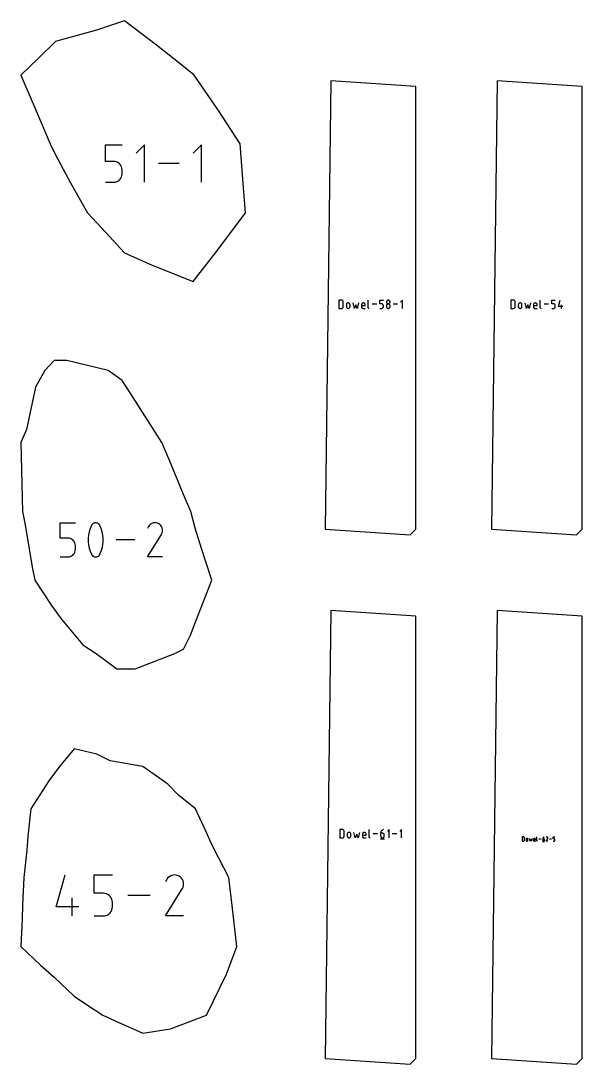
# Model space of a CAD drawing. Extents: x 0 to 12.2, y 0 to 12.
# Drawn here: x 7.115 to 8.043, y 7.641 to 9.366 of the extents above; entities that cross this region are included whole.
import ezdxf

# ---------------------------------------------------------------- set-up
doc = ezdxf.new("R2010")
doc.units = 0

msp = doc.modelspace()

# ---------------------------------------------------------------- linework, layer by layer
at = {"layer": 'annotation', "color": 1}
for p, q in [((7.254699, 9.133333), (7.254699, 9.16097)), ((7.254699, 9.16097), (7.282262, 9.16097)), ((7.319334, 9.16097), (7.305537, 9.147169)), ((7.319334, 9.098908), (7.319334, 9.16097)), ((7.413611, 9.16097), (7.399814, 9.147169)), ((7.413611, 9.098908), (7.413611, 9.16097)), ((7.26848, 9.133333), (7.254699, 9.133333)), ((7.270955, 9.133112), (7.26848, 9.133333)), ((7.273285, 9.132474), (7.270955, 9.133112)), ((7.275431, 9.131458), (7.273285, 9.132474)), ((7.277355, 9.130102), (7.275431, 9.131458)), ((7.279017, 9.128444), (7.277355, 9.130102)), ((7.280378, 9.126524), (7.279017, 9.128444)), ((7.281398, 9.124379), (7.280378, 9.126524)), ((7.282039, 9.122049), (7.281398, 9.124379)), ((7.282262, 9.119571), (7.282039, 9.122049)), ((7.376545, 9.129939), (7.342611, 9.129939)), ((7.279016, 9.103818), (7.280377, 9.105743)), ((7.280377, 9.105743), (7.281398, 9.107893)), ((7.281398, 9.107893), (7.282039, 9.110226)), ((7.282039, 9.110226), (7.282262, 9.112705)), ((7.282262, 9.112705), (7.282262, 9.119571)), ((7.282262, 9.119571), (7.282262, 9.119571)), ((7.254699, 9.098908), (7.26848, 9.098908)), ((7.26848, 9.098908), (7.270954, 9.099131)), ((7.26848, 9.098908), (7.26848, 9.098908)), ((7.270954, 9.099131), (7.273283, 9.099772)), ((7.273283, 9.099772), (7.27543, 9.100793)), ((7.27543, 9.100793), (7.277354, 9.102154)), ((7.277354, 9.102154), (7.279016, 9.103818)), ((7.645303, 8.903898), (7.640801, 8.903898)), ((7.640801, 8.903898), (7.640801, 8.890396)), ((7.64584, 8.903849), (7.645303, 8.903898)), ((7.646346, 8.90371), (7.64584, 8.903849)), ((7.646812, 8.903487), (7.646346, 8.90371)), ((7.64723, 8.903191), (7.646812, 8.903487)), ((7.647592, 8.902829), (7.64723, 8.903191)), ((7.647888, 8.90241), (7.647592, 8.902829)), ((7.648109, 8.901942), (7.647888, 8.90241)), ((7.648249, 8.901435), (7.648109, 8.901942)), ((7.648297, 8.900895), (7.648249, 8.901435)), ((7.648297, 8.893406), (7.648297, 8.900895)), ((7.648297, 8.900895), (7.648297, 8.900895)), ((7.65377, 8.897905), (7.653548, 8.897439)), ((7.654066, 8.898323), (7.65377, 8.897905)), ((7.654428, 8.898683), (7.654066, 8.898323)), ((7.654847, 8.898978), (7.654428, 8.898683)), ((7.655315, 8.8992), (7.654847, 8.898978)), ((7.655823, 8.899338), (7.655315, 8.8992)), ((7.656362, 8.899386), (7.655823, 8.899338)), ((7.656901, 8.899338), (7.656362, 8.899386)), ((7.656362, 8.899386), (7.656362, 8.899386)), ((7.657409, 8.8992), (7.656901, 8.899338)), ((7.657877, 8.898978), (7.657409, 8.8992)), ((7.658296, 8.898683), (7.657877, 8.898978)), ((7.658657, 8.898323), (7.658296, 8.898683)), ((7.658954, 8.897905), (7.658657, 8.898323)), ((7.659176, 8.897439), (7.658954, 8.897905)), ((7.666683, 8.890396), (7.664427, 8.899386)), ((7.673433, 8.899386), (7.671178, 8.890396)), ((7.678907, 8.897916), (7.678684, 8.897449)), ((7.679203, 8.898334), (7.678907, 8.897916)), ((7.679564, 8.898696), (7.679203, 8.898334)), ((7.679983, 8.898992), (7.679564, 8.898696)), ((7.68045, 8.899214), (7.679983, 8.898992)), ((7.680957, 8.899354), (7.68045, 8.899214)), ((7.681495, 8.899402), (7.680957, 8.899354)), ((7.682034, 8.899354), (7.681495, 8.899402)), ((7.681495, 8.899402), (7.681495, 8.899402)), ((7.682541, 8.899214), (7.682034, 8.899354)), ((7.683008, 8.898992), (7.682541, 8.899214)), ((7.683427, 8.898696), (7.683008, 8.898992)), ((7.683788, 8.898334), (7.683427, 8.898696)), ((7.684084, 8.897916), (7.683788, 8.898334)), ((7.684305, 8.897449), (7.684084, 8.897916)), ((7.689555, 8.891904), (7.689555, 8.903908)), ((7.708574, 8.897885), (7.708574, 8.903898)), ((7.708574, 8.903898), (7.71457, 8.903898)), ((7.711572, 8.897885), (7.708574, 8.897885)), ((7.71211, 8.897837), (7.711572, 8.897885)), ((7.712617, 8.897698), (7.71211, 8.897837)), ((7.713084, 8.897477), (7.712617, 8.897698)), ((7.719681, 8.901424), (7.719633, 8.900887)), ((7.719633, 8.900887), (7.719633, 8.900887)), ((7.719633, 8.900887), (7.719681, 8.900348)), ((7.719821, 8.90193), (7.719681, 8.901424)), ((7.719681, 8.900348), (7.719821, 8.89984)), ((7.720043, 8.902396), (7.719821, 8.90193)), ((7.719821, 8.89984), (7.720043, 8.899372)), ((7.720339, 8.902814), (7.720043, 8.902396)), ((7.720043, 8.899372), (7.720339, 8.898953)), ((7.7207, 8.903175), (7.720339, 8.902814)), ((7.720339, 8.898953), (7.720701, 8.898591)), ((7.721119, 8.903471), (7.7207, 8.903175)), ((7.720701, 8.898591), (7.721119, 8.898295)), ((7.721586, 8.903693), (7.721119, 8.903471)), ((7.721119, 8.898295), (7.721586, 8.898073)), ((7.721586, 8.897697), (7.721119, 8.897475)), ((7.722093, 8.903833), (7.721586, 8.903693)), ((7.721586, 8.898073), (7.722093, 8.897933)), ((7.722093, 8.897836), (7.721586, 8.897697)), ((7.722631, 8.903881), (7.722093, 8.903833)), ((7.722093, 8.897933), (7.722631, 8.897885)), ((7.722631, 8.897885), (7.722093, 8.897836)), ((7.72317, 8.903833), (7.722631, 8.903881)), ((7.722631, 8.903881), (7.722631, 8.903881)), ((7.722631, 8.897885), (7.723169, 8.897933)), ((7.72317, 8.897836), (7.722631, 8.897885)), ((7.722631, 8.897885), (7.722631, 8.897885)), ((7.722631, 8.897885), (7.722631, 8.897885)), ((7.723169, 8.897933), (7.723676, 8.898073)), ((7.723676, 8.903693), (7.72317, 8.903833)), ((7.723676, 8.897697), (7.72317, 8.897836)), ((7.724143, 8.903471), (7.723676, 8.903693)), ((7.723676, 8.898073), (7.724143, 8.898295)), ((7.724143, 8.897475), (7.723676, 8.897697)), ((7.724562, 8.903175), (7.724143, 8.903471)), ((7.724143, 8.898295), (7.724562, 8.898591)), ((7.724923, 8.902814), (7.724562, 8.903175)), ((7.724562, 8.898591), (7.724923, 8.898953)), ((7.72522, 8.902396), (7.724923, 8.902814)), ((7.724923, 8.898953), (7.725219, 8.899372)), ((7.725219, 8.899372), (7.725441, 8.89984)), ((7.725442, 8.90193), (7.72522, 8.902396)), ((7.725441, 8.89984), (7.725581, 8.900348)), ((7.725581, 8.901424), (7.725442, 8.90193)), ((7.725629, 8.900887), (7.725581, 8.901424)), ((7.725581, 8.900348), (7.725629, 8.900887)), ((7.725629, 8.900887), (7.725629, 8.900887)), ((7.74614, 8.903898), (7.743138, 8.900895)), ((7.74614, 8.890396), (7.74614, 8.903898)), ((7.929808, 8.903898), (7.925306, 8.903898)), ((7.925306, 8.903898), (7.925306, 8.890396)), ((7.930345, 8.903849), (7.929808, 8.903898)), ((7.930851, 8.90371), (7.930345, 8.903849)), ((7.931317, 8.903487), (7.930851, 8.90371)), ((7.931735, 8.903191), (7.931317, 8.903487)), ((7.932096, 8.902829), (7.931735, 8.903191)), ((7.932392, 8.90241), (7.932096, 8.902829)), ((7.932614, 8.901942), (7.932392, 8.90241)), ((7.932754, 8.901435), (7.932614, 8.901942)), ((7.932802, 8.900895), (7.932754, 8.901435)), ((7.932802, 8.893406), (7.932802, 8.900895)), ((7.932802, 8.900895), (7.932802, 8.900895)), ((7.938275, 8.897905), (7.938053, 8.897439)), ((7.938571, 8.898323), (7.938275, 8.897905)), ((7.938933, 8.898683), (7.938571, 8.898323)), ((7.939352, 8.898978), (7.938933, 8.898683)), ((7.93982, 8.8992), (7.939352, 8.898978)), ((7.940327, 8.899338), (7.93982, 8.8992)), ((7.940867, 8.899386), (7.940327, 8.899338)), ((7.941406, 8.899338), (7.940867, 8.899386)), ((7.940867, 8.899386), (7.940867, 8.899386)), ((7.941914, 8.8992), (7.941406, 8.899338)), ((7.942381, 8.898978), (7.941914, 8.8992)), ((7.9428, 8.898683), (7.942381, 8.898978)), ((7.943162, 8.898323), (7.9428, 8.898683)), ((7.943458, 8.897905), (7.943162, 8.898323)), ((7.943681, 8.897439), (7.943458, 8.897905)), ((7.951188, 8.890396), (7.948932, 8.899386)), ((7.957938, 8.899386), (7.955682, 8.890396)), ((7.963411, 8.897916), (7.963189, 8.897449)), ((7.963707, 8.898334), (7.963411, 8.897916)), ((7.964069, 8.898696), (7.963707, 8.898334)), ((7.964488, 8.898992), (7.964069, 8.898696)), ((7.964955, 8.899214), (7.964488, 8.898992)), ((7.965461, 8.899354), (7.964955, 8.899214)), ((7.965999, 8.899402), (7.965461, 8.899354)), ((7.966539, 8.899354), (7.965999, 8.899402)), ((7.965999, 8.899402), (7.965999, 8.899402)), ((7.967046, 8.899214), (7.966539, 8.899354)), ((7.967513, 8.898992), (7.967046, 8.899214)), ((7.967932, 8.898696), (7.967513, 8.898992)), ((7.968293, 8.898334), (7.967932, 8.898696)), ((7.968588, 8.897916), (7.968293, 8.898334)), ((7.96881, 8.897449), (7.968588, 8.897916)), ((7.97406, 8.891904), (7.97406, 8.903908)), ((7.993079, 8.897885), (7.993079, 8.903898)), ((7.993079, 8.903898), (7.999075, 8.903898)), ((7.996077, 8.897885), (7.993079, 8.897885)), ((7.996615, 8.897837), (7.996077, 8.897885)), ((7.997122, 8.897698), (7.996615, 8.897837)), ((7.997589, 8.897477), (7.997122, 8.897698)), ((8.004138, 8.893398), (8.007132, 8.903898)), ((7.640801, 8.890405), (7.645303, 8.890405)), ((7.640801, 8.890396), (7.640801, 8.890405)), ((7.645303, 8.890405), (7.64584, 8.890453)), ((7.645303, 8.890405), (7.645303, 8.890405)), ((7.64584, 8.890453), (7.646346, 8.890593)), ((7.646346, 8.890593), (7.646812, 8.890815)), ((7.646812, 8.890815), (7.64723, 8.891111)), ((7.64723, 8.891111), (7.647592, 8.891473)), ((7.647592, 8.891473), (7.647888, 8.891892)), ((7.647888, 8.891892), (7.648109, 8.892359)), ((7.648109, 8.892359), (7.648249, 8.892867)), ((7.648249, 8.892867), (7.648297, 8.893406)), ((7.653408, 8.896932), (7.65336, 8.896393)), ((7.65336, 8.896393), (7.65336, 8.893399)), ((7.65336, 8.893399), (7.65336, 8.893399)), ((7.65336, 8.893399), (7.653408, 8.892859)), ((7.653548, 8.897439), (7.653408, 8.896932)), ((7.653408, 8.892859), (7.653548, 8.892352)), ((7.653548, 8.892352), (7.65377, 8.891884)), ((7.65377, 8.891884), (7.654066, 8.891465)), ((7.654066, 8.891465), (7.654428, 8.891103)), ((7.654428, 8.891103), (7.654847, 8.890806)), ((7.654847, 8.890806), (7.655315, 8.890584)), ((7.655315, 8.890584), (7.655823, 8.890445)), ((7.655823, 8.890445), (7.656362, 8.890396)), ((7.656362, 8.890396), (7.656902, 8.890445)), ((7.656362, 8.890396), (7.656362, 8.890396)), ((7.656902, 8.890445), (7.657409, 8.890584)), ((7.657409, 8.890584), (7.657877, 8.890806)), ((7.657877, 8.890806), (7.658296, 8.891103)), ((7.658296, 8.891103), (7.658658, 8.891465)), ((7.658658, 8.891465), (7.658954, 8.891884)), ((7.658954, 8.891884), (7.659176, 8.892352)), ((7.659315, 8.896932), (7.659176, 8.897439)), ((7.659176, 8.892352), (7.659315, 8.892859)), ((7.659364, 8.896393), (7.659315, 8.896932)), ((7.659315, 8.892859), (7.659364, 8.893399)), ((7.659364, 8.893399), (7.659364, 8.896393)), ((7.659364, 8.896393), (7.659364, 8.896393)), ((7.66893, 8.896393), (7.666683, 8.890396)), ((7.671178, 8.890396), (7.66893, 8.896393)), ((7.678545, 8.896942), (7.678497, 8.896404)), ((7.678497, 8.896404), (7.678497, 8.892656)), ((7.678497, 8.894899), (7.684493, 8.894899)), ((7.678497, 8.892656), (7.678497, 8.892656)), ((7.678497, 8.892656), (7.678533, 8.892249)), ((7.678533, 8.892249), (7.678637, 8.891866)), ((7.678684, 8.897449), (7.678545, 8.896942)), ((7.678637, 8.891866), (7.678804, 8.891514)), ((7.678804, 8.891514), (7.679026, 8.891199)), ((7.679026, 8.891199), (7.679298, 8.890927)), ((7.679298, 8.890927), (7.679612, 8.890704)), ((7.679612, 8.890704), (7.679963, 8.890537)), ((7.679963, 8.890537), (7.680343, 8.890432)), ((7.680343, 8.890432), (7.680748, 8.890396)), ((7.680748, 8.890396), (7.684492, 8.890396)), ((7.684445, 8.896942), (7.684305, 8.897449)), ((7.684493, 8.896404), (7.684445, 8.896942)), ((7.684493, 8.894899), (7.684493, 8.896404)), ((7.684493, 8.896404), (7.684493, 8.896404)), ((7.68958, 8.891632), (7.689555, 8.891904)), ((7.68965, 8.891376), (7.68958, 8.891632)), ((7.689761, 8.89114), (7.68965, 8.891376)), ((7.68991, 8.89093), (7.689761, 8.89114)), ((7.690091, 8.890748), (7.68991, 8.89093)), ((7.690302, 8.890599), (7.690091, 8.890748)), ((7.690537, 8.890488), (7.690302, 8.890599)), ((7.690793, 8.890418), (7.690537, 8.890488)), ((7.691065, 8.890394), (7.690793, 8.890418)), ((7.691065, 8.890394), (7.691065, 8.890394)), ((7.703512, 8.897147), (7.69613, 8.897147)), ((7.708574, 8.890396), (7.711572, 8.890396)), ((7.711572, 8.890396), (7.71211, 8.890445)), ((7.711572, 8.890396), (7.711572, 8.890396)), ((7.71211, 8.890445), (7.712617, 8.890584)), ((7.712617, 8.890584), (7.713084, 8.890806)), ((7.713503, 8.897182), (7.713084, 8.897477)), ((7.713084, 8.890806), (7.713502, 8.891102)), ((7.713502, 8.891102), (7.713864, 8.891464)), ((7.713864, 8.896822), (7.713503, 8.897182)), ((7.71416, 8.896404), (7.713864, 8.896822)), ((7.713864, 8.891464), (7.71416, 8.891883)), ((7.714382, 8.895937), (7.71416, 8.896404)), ((7.71416, 8.891883), (7.714382, 8.892351)), ((7.714522, 8.89543), (7.714382, 8.895937)), ((7.714382, 8.892351), (7.714522, 8.892858)), ((7.71457, 8.894891), (7.714522, 8.89543)), ((7.714522, 8.892858), (7.71457, 8.893398)), ((7.71457, 8.893398), (7.71457, 8.894891)), ((7.71457, 8.894891), (7.71457, 8.894891)), ((7.719681, 8.895422), (7.719633, 8.894883)), ((7.719633, 8.894883), (7.719633, 8.89339)), ((7.719633, 8.89339), (7.719633, 8.89339)), ((7.719633, 8.89339), (7.719681, 8.892851)), ((7.719821, 8.89593), (7.719681, 8.895422)), ((7.719681, 8.892851), (7.719821, 8.892344)), ((7.720043, 8.896398), (7.719821, 8.89593)), ((7.719821, 8.892344), (7.720043, 8.891877)), ((7.720339, 8.896817), (7.720043, 8.896398)), ((7.720043, 8.891877), (7.720339, 8.891459)), ((7.7207, 8.897178), (7.720339, 8.896817)), ((7.720339, 8.891459), (7.720701, 8.891099)), ((7.721119, 8.897475), (7.7207, 8.897178)), ((7.720701, 8.891099), (7.721119, 8.890804)), ((7.721119, 8.890804), (7.721586, 8.890583)), ((7.721586, 8.890583), (7.722093, 8.890444)), ((7.722093, 8.890444), (7.722631, 8.890396)), ((7.722631, 8.890396), (7.723169, 8.890444)), ((7.722631, 8.890396), (7.722631, 8.890396)), ((7.723169, 8.890444), (7.723676, 8.890583)), ((7.723676, 8.890583), (7.724143, 8.890804)), ((7.724562, 8.897179), (7.724143, 8.897475)), ((7.724143, 8.890804), (7.724562, 8.891099)), ((7.724923, 8.896817), (7.724562, 8.897179)), ((7.724562, 8.891099), (7.724923, 8.891459)), ((7.72522, 8.896398), (7.724923, 8.896817)), ((7.724923, 8.891459), (7.725219, 8.891877)), ((7.725219, 8.891877), (7.725441, 8.892344)), ((7.725442, 8.89593), (7.72522, 8.896398)), ((7.725441, 8.892344), (7.725581, 8.892851)), ((7.725581, 8.895423), (7.725442, 8.89593)), ((7.725629, 8.894883), (7.725581, 8.895423)), ((7.725581, 8.892851), (7.725629, 8.89339)), ((7.725629, 8.89339), (7.725629, 8.894883)), ((7.725629, 8.894883), (7.725629, 8.894883)), ((7.738076, 8.897147), (7.730694, 8.897147)), ((7.925306, 8.890405), (7.929808, 8.890405)), ((7.925306, 8.890396), (7.925306, 8.890405)), ((7.929808, 8.890405), (7.930345, 8.890453)), ((7.929808, 8.890405), (7.929808, 8.890405)), ((7.930345, 8.890453), (7.930851, 8.890593)), ((7.930851, 8.890593), (7.931317, 8.890815)), ((7.931317, 8.890815), (7.931735, 8.891111)), ((7.931735, 8.891111), (7.932096, 8.891473)), ((7.932096, 8.891473), (7.932392, 8.891892)), ((7.932392, 8.891892), (7.932614, 8.892359)), ((7.932614, 8.892359), (7.932754, 8.892867)), ((7.932754, 8.892867), (7.932802, 8.893406)), ((7.937913, 8.896932), (7.937865, 8.896393)), ((7.937865, 8.896393), (7.937865, 8.893399)), ((7.937865, 8.893399), (7.937865, 8.893399)), ((7.937865, 8.893399), (7.937913, 8.892859)), ((7.938053, 8.897439), (7.937913, 8.896932)), ((7.937913, 8.892859), (7.938053, 8.892352)), ((7.938053, 8.892352), (7.938275, 8.891884)), ((7.938275, 8.891884), (7.938571, 8.891465)), ((7.938571, 8.891465), (7.938933, 8.891103)), ((7.938933, 8.891103), (7.939352, 8.890806)), ((7.939352, 8.890806), (7.93982, 8.890584)), ((7.93982, 8.890584), (7.940327, 8.890445)), ((7.940327, 8.890445), (7.940867, 8.890396)), ((7.940867, 8.890396), (7.941406, 8.890445)), ((7.940867, 8.890396), (7.940867, 8.890396)), ((7.941406, 8.890445), (7.941914, 8.890584)), ((7.941914, 8.890584), (7.942382, 8.890806)), ((7.942382, 8.890806), (7.942801, 8.891103)), ((7.942801, 8.891103), (7.943162, 8.891465)), ((7.943162, 8.891465), (7.943459, 8.891884)), ((7.943459, 8.891884), (7.943681, 8.892352)), ((7.94382, 8.896932), (7.943681, 8.897439)), ((7.943681, 8.892352), (7.94382, 8.892859)), ((7.943869, 8.896393), (7.94382, 8.896932)), ((7.94382, 8.892859), (7.943869, 8.893399)), ((7.943869, 8.893399), (7.943869, 8.896393)), ((7.943869, 8.896393), (7.943869, 8.896393)), ((7.953435, 8.896393), (7.951188, 8.890396)), ((7.955682, 8.890396), (7.953435, 8.896393)), ((7.96305, 8.896942), (7.963001, 8.896404)), ((7.963001, 8.896404), (7.963001, 8.892656)), ((7.963001, 8.894899), (7.968998, 8.894899)), ((7.963001, 8.892656), (7.963001, 8.892656)), ((7.963001, 8.892656), (7.963038, 8.892249)), ((7.963038, 8.892249), (7.963142, 8.891866)), ((7.963189, 8.897449), (7.96305, 8.896942)), ((7.963142, 8.891866), (7.963309, 8.891514)), ((7.963309, 8.891514), (7.963531, 8.891199)), ((7.963531, 8.891199), (7.963802, 8.890927)), ((7.963802, 8.890927), (7.964117, 8.890704)), ((7.964117, 8.890704), (7.964467, 8.890537)), ((7.964467, 8.890537), (7.964848, 8.890432)), ((7.964848, 8.890432), (7.965253, 8.890396)), ((7.965253, 8.890396), (7.968997, 8.890396)), ((7.968949, 8.896942), (7.96881, 8.897449)), ((7.968998, 8.896404), (7.968949, 8.896942)), ((7.968998, 8.894899), (7.968998, 8.896404)), ((7.968998, 8.896404), (7.968998, 8.896404)), ((7.974084, 8.891632), (7.97406, 8.891904)), ((7.974154, 8.891376), (7.974084, 8.891632)), ((7.974266, 8.89114), (7.974154, 8.891376)), ((7.974414, 8.89093), (7.974266, 8.89114)), ((7.974596, 8.890748), (7.974414, 8.89093)), ((7.974807, 8.890599), (7.974596, 8.890748)), ((7.975042, 8.890488), (7.974807, 8.890599)), ((7.975298, 8.890418), (7.975042, 8.890488)), ((7.97557, 8.890394), (7.975298, 8.890418)), ((7.97557, 8.890394), (7.97557, 8.890394)), ((7.988017, 8.897147), (7.980635, 8.897147)), ((7.993079, 8.890396), (7.996077, 8.890396)), ((7.996077, 8.890396), (7.996615, 8.890445)), ((7.996077, 8.890396), (7.996077, 8.890396)), ((7.996615, 8.890445), (7.997122, 8.890584)), ((7.997122, 8.890584), (7.997589, 8.890806)), ((7.998007, 8.897182), (7.997589, 8.897477)), ((7.997589, 8.890806), (7.998007, 8.891102)), ((7.998369, 8.896822), (7.998007, 8.897182)), ((7.998007, 8.891102), (7.998369, 8.891464)), ((7.998665, 8.896404), (7.998369, 8.896822)), ((7.998369, 8.891464), (7.998665, 8.891883)), ((7.998887, 8.895937), (7.998665, 8.896404)), ((7.998665, 8.891883), (7.998887, 8.892351)), ((7.999026, 8.89543), (7.998887, 8.895937)), ((7.998887, 8.892351), (7.999026, 8.892858)), ((7.999075, 8.894891), (7.999026, 8.89543)), ((7.999026, 8.892858), (7.999075, 8.893398)), ((7.999075, 8.893398), (7.999075, 8.894891)), ((7.999075, 8.894891), (7.999075, 8.894891)), ((8.011634, 8.893398), (8.004138, 8.893398)), ((8.009387, 8.890396), (8.009387, 8.896393)), ((7.179996, 8.510866), (7.179996, 8.535983)), ((7.179996, 8.535983), (7.205045, 8.535983)), ((7.236737, 8.535681), (7.235472, 8.535246)), ((7.238062, 8.535897), (7.236737, 8.535681)), ((7.239415, 8.535884), (7.238062, 8.535897)), ((7.240767, 8.535632), (7.239415, 8.535884)), ((7.242088, 8.535131), (7.240767, 8.535632)), ((7.334615, 8.535783), (7.332553, 8.53523)), ((7.336748, 8.535981), (7.334615, 8.535783)), ((7.338903, 8.535811), (7.336748, 8.535981)), ((7.341034, 8.535262), (7.338903, 8.535811)), ((7.227821, 8.521201), (7.22674, 8.515863)), ((7.229443, 8.526432), (7.227821, 8.521201)), ((7.231605, 8.531516), (7.229443, 8.526432)), ((7.232333, 8.532727), (7.231605, 8.531516)), ((7.231605, 8.531516), (7.231605, 8.531516)), ((7.23324, 8.533759), (7.232333, 8.532727)), ((7.234297, 8.534602), (7.23324, 8.533759)), ((7.235472, 8.535246), (7.234297, 8.534602)), ((7.242594, 8.534865), (7.242088, 8.535131)), ((7.242088, 8.535131), (7.242088, 8.535131)), ((7.243079, 8.53456), (7.242594, 8.534865)), ((7.243542, 8.534218), (7.243079, 8.53456)), ((7.243979, 8.533841), (7.243542, 8.534218)), ((7.244389, 8.533431), (7.243979, 8.533841)), ((7.244769, 8.532992), (7.244389, 8.533431)), ((7.245117, 8.532526), (7.244769, 8.532992)), ((7.24543, 8.532034), (7.245117, 8.532526)), ((7.245707, 8.53152), (7.24543, 8.532034)), ((7.247879, 8.526425), (7.245707, 8.53152)), ((7.245707, 8.53152), (7.245707, 8.53152)), ((7.249508, 8.521186), (7.247879, 8.526425)), ((7.250595, 8.515843), (7.249508, 8.521186)), ((7.325958, 8.529711), (7.324313, 8.526556)), ((7.327263, 8.531562), (7.325958, 8.529711)), ((7.328829, 8.533107), (7.327263, 8.531562)), ((7.330608, 8.534334), (7.328829, 8.533107)), ((7.332553, 8.53523), (7.330608, 8.534334)), ((7.343091, 8.53432), (7.341034, 8.535262)), ((7.344932, 8.533013), (7.343091, 8.53432)), ((7.343091, 8.53432), (7.343091, 8.53432)), ((7.34647, 8.531445), (7.344932, 8.533013)), ((7.347694, 8.529663), (7.34647, 8.531445)), ((7.347647, 8.517186), (7.348603, 8.519238)), ((7.348588, 8.527716), (7.347694, 8.529663)), ((7.34914, 8.525652), (7.348588, 8.527716)), ((7.348603, 8.519238), (7.349161, 8.521365)), ((7.349335, 8.523519), (7.34914, 8.525652)), ((7.349161, 8.521365), (7.349335, 8.523519)), ((7.19252, 8.510866), (7.179996, 8.510866)), ((7.194769, 8.510665), (7.19252, 8.510866)), ((7.196887, 8.510085), (7.194769, 8.510665)), ((7.198837, 8.509162), (7.196887, 8.510085)), ((7.200586, 8.50793), (7.198837, 8.509162)), ((7.202096, 8.506423), (7.200586, 8.50793)), ((7.203333, 8.504678), (7.202096, 8.506423)), ((7.20426, 8.502729), (7.203333, 8.504678)), ((7.204843, 8.500611), (7.20426, 8.502729)), ((7.22674, 8.515863), (7.226199, 8.510462)), ((7.226199, 8.510462), (7.226199, 8.505038)), ((7.226199, 8.505038), (7.22674, 8.499634)), ((7.251138, 8.510439), (7.250595, 8.515843)), ((7.250595, 8.499614), (7.251138, 8.505015)), ((7.251138, 8.505015), (7.251138, 8.510439)), ((7.303129, 8.507782), (7.272289, 8.507782)), ((7.324278, 8.479581), (7.347424, 8.516843)), ((7.347424, 8.516843), (7.347452, 8.516878)), ((7.347424, 8.516843), (7.347424, 8.516843)), ((7.347452, 8.516878), (7.347478, 8.516912)), ((7.347478, 8.516912), (7.347504, 8.516947)), ((7.347504, 8.516947), (7.347529, 8.516983)), ((7.347529, 8.516983), (7.347553, 8.51702)), ((7.347553, 8.51702), (7.347577, 8.517059)), ((7.347577, 8.517059), (7.3476, 8.517099)), ((7.3476, 8.517099), (7.347623, 8.517142)), ((7.347623, 8.517142), (7.347647, 8.517186)), ((7.347647, 8.517186), (7.347647, 8.517186)), ((7.200584, 8.482531), (7.202095, 8.484043)), ((7.202095, 8.484043), (7.203332, 8.485793)), ((7.203332, 8.485793), (7.20426, 8.487746)), ((7.20426, 8.487746), (7.204843, 8.489867)), ((7.205045, 8.498359), (7.204843, 8.500611)), ((7.204843, 8.489867), (7.205045, 8.49212)), ((7.205045, 8.49212), (7.205045, 8.498359)), ((7.205045, 8.498359), (7.205045, 8.498359)), ((7.22674, 8.499634), (7.227821, 8.49429)), ((7.227821, 8.49429), (7.229443, 8.48905)), ((7.229443, 8.48905), (7.231605, 8.483954)), ((7.231605, 8.483954), (7.231605, 8.483954)), ((7.231605, 8.483954), (7.23188, 8.483441)), ((7.244978, 8.482753), (7.245707, 8.483958)), ((7.245707, 8.483958), (7.247879, 8.489043)), ((7.245707, 8.483958), (7.245707, 8.483958)), ((7.247879, 8.489043), (7.249508, 8.494276)), ((7.249508, 8.494276), (7.250595, 8.499614)), ((7.179996, 8.479581), (7.19252, 8.479581)), ((7.19252, 8.479581), (7.194768, 8.479784)), ((7.19252, 8.479581), (7.19252, 8.479581)), ((7.194768, 8.479784), (7.196885, 8.480366)), ((7.196885, 8.480366), (7.198836, 8.481294)), ((7.198836, 8.481294), (7.200584, 8.482531)), ((7.23188, 8.483441), (7.232191, 8.482952)), ((7.232191, 8.482952), (7.232536, 8.482488)), ((7.232536, 8.482488), (7.232914, 8.482052)), ((7.232914, 8.482052), (7.233324, 8.481644)), ((7.233324, 8.481644), (7.233764, 8.481265)), ((7.233764, 8.481265), (7.234234, 8.480919)), ((7.234234, 8.480919), (7.234731, 8.480605)), ((7.234731, 8.480605), (7.235255, 8.480325)), ((7.235255, 8.480325), (7.235255, 8.480325)), ((7.235255, 8.480325), (7.236566, 8.479835)), ((7.236566, 8.479835), (7.23791, 8.479592)), ((7.23791, 8.479592), (7.239257, 8.479585)), ((7.239257, 8.479585), (7.240578, 8.479805)), ((7.240578, 8.479805), (7.24184, 8.480242)), ((7.24184, 8.480242), (7.243015, 8.480885)), ((7.243015, 8.480885), (7.244071, 8.481726)), ((7.244071, 8.481726), (7.244978, 8.482753)), ((7.349327, 8.479581), (7.324278, 8.479581)), ((7.646801, 8.028898), (7.642298, 8.028898)), ((7.642298, 8.028898), (7.642298, 8.015396)), ((7.647338, 8.028849), (7.646801, 8.028898)), ((7.647844, 8.02871), (7.647338, 8.028849)), ((7.64831, 8.028487), (7.647844, 8.02871)), ((7.648728, 8.028191), (7.64831, 8.028487)), ((7.649089, 8.027829), (7.648728, 8.028191)), ((7.649385, 8.02741), (7.649089, 8.027829)), ((7.649607, 8.026942), (7.649385, 8.02741)), ((7.649746, 8.026435), (7.649607, 8.026942)), ((7.649795, 8.025895), (7.649746, 8.026435)), ((7.649746, 8.017867), (7.649795, 8.018406)), ((7.649795, 8.018406), (7.649795, 8.025895)), ((7.649795, 8.025895), (7.649795, 8.025895)), ((7.654906, 8.021932), (7.654857, 8.021393)), ((7.654857, 8.021393), (7.654857, 8.018399)), ((7.654857, 8.018399), (7.654857, 8.018399)), ((7.654857, 8.018399), (7.654906, 8.017859)), ((7.655045, 8.022439), (7.654906, 8.021932)), ((7.655267, 8.022905), (7.655045, 8.022439)), ((7.655564, 8.023323), (7.655267, 8.022905)), ((7.655925, 8.023683), (7.655564, 8.023323)), ((7.656344, 8.023978), (7.655925, 8.023683)), ((7.656812, 8.0242), (7.656344, 8.023978)), ((7.65732, 8.024338), (7.656812, 8.0242)), ((7.65786, 8.024386), (7.65732, 8.024338)), ((7.658399, 8.024338), (7.65786, 8.024386)), ((7.65786, 8.024386), (7.65786, 8.024386)), ((7.658906, 8.0242), (7.658399, 8.024338)), ((7.659374, 8.023978), (7.658906, 8.0242)), ((7.659793, 8.023683), (7.659374, 8.023978)), ((7.660155, 8.023323), (7.659793, 8.023683)), ((7.660451, 8.022905), (7.660155, 8.023323)), ((7.660673, 8.022439), (7.660451, 8.022905)), ((7.660813, 8.021932), (7.660673, 8.022439)), ((7.660861, 8.021393), (7.660813, 8.021932)), ((7.660813, 8.017859), (7.660861, 8.018399)), ((7.660861, 8.018399), (7.660861, 8.021393)), ((7.660861, 8.021393), (7.660861, 8.021393)), ((7.668181, 8.015396), (7.665924, 8.024386)), ((7.670428, 8.021393), (7.668181, 8.015396)), ((7.672675, 8.015396), (7.670428, 8.021393)), ((7.67493, 8.024386), (7.672675, 8.015396)), ((7.680042, 8.021942), (7.679994, 8.021404)), ((7.679994, 8.021404), (7.679994, 8.017656)), ((7.679994, 8.019899), (7.68599, 8.019899)), ((7.680182, 8.022449), (7.680042, 8.021942)), ((7.680404, 8.022916), (7.680182, 8.022449)), ((7.6807, 8.023334), (7.680404, 8.022916)), ((7.681062, 8.023696), (7.6807, 8.023334)), ((7.68148, 8.023992), (7.681062, 8.023696)), ((7.681947, 8.024214), (7.68148, 8.023992)), ((7.682454, 8.024354), (7.681947, 8.024214)), ((7.682992, 8.024402), (7.682454, 8.024354)), ((7.683531, 8.024354), (7.682992, 8.024402)), ((7.682992, 8.024402), (7.682992, 8.024402)), ((7.684039, 8.024214), (7.683531, 8.024354)), ((7.684506, 8.023992), (7.684039, 8.024214)), ((7.684924, 8.023696), (7.684506, 8.023992)), ((7.685285, 8.023334), (7.684924, 8.023696)), ((7.685581, 8.022916), (7.685285, 8.023334)), ((7.685803, 8.022449), (7.685581, 8.022916)), ((7.685942, 8.021942), (7.685803, 8.022449)), ((7.68599, 8.021404), (7.685942, 8.021942)), ((7.68599, 8.019899), (7.68599, 8.021404)), ((7.68599, 8.021404), (7.68599, 8.021404)), ((7.691053, 8.016904), (7.691053, 8.028908)), ((7.705009, 8.022147), (7.697627, 8.022147)), ((7.710138, 8.023798), (7.710071, 8.022885)), ((7.710071, 8.022885), (7.710071, 8.018398)), ((7.713069, 8.022885), (7.710071, 8.022885)), ((7.710071, 8.018398), (7.710071, 8.018398)), ((7.710071, 8.018398), (7.71012, 8.017858)), ((7.710331, 8.024675), (7.710138, 8.023798)), ((7.710644, 8.025505), (7.710331, 8.024675)), ((7.711069, 8.026278), (7.710644, 8.025505)), ((7.711596, 8.026982), (7.711069, 8.026278)), ((7.712218, 8.027607), (7.711596, 8.026982)), ((7.712928, 8.028142), (7.712218, 8.027607)), ((7.713716, 8.028576), (7.712928, 8.028142)), ((7.713609, 8.022837), (7.713069, 8.022885)), ((7.714116, 8.022698), (7.713609, 8.022837)), ((7.714575, 8.028898), (7.713716, 8.028576)), ((7.714583, 8.022477), (7.714116, 8.022698)), ((7.714575, 8.028898), (7.714575, 8.028898)), ((7.715001, 8.022182), (7.714583, 8.022477)), ((7.715363, 8.021822), (7.715001, 8.022182)), ((7.715658, 8.021404), (7.715363, 8.021822)), ((7.71588, 8.020937), (7.715658, 8.021404)), ((7.716019, 8.02043), (7.71588, 8.020937)), ((7.716067, 8.019891), (7.716019, 8.02043)), ((7.716019, 8.017858), (7.716067, 8.018398)), ((7.716067, 8.018398), (7.716067, 8.019891)), ((7.716067, 8.019891), (7.716067, 8.019891)), ((7.724132, 8.028898), (7.721131, 8.025895)), ((7.724132, 8.015396), (7.724132, 8.028898)), ((7.736579, 8.022147), (7.729196, 8.022147)), ((7.744642, 8.028898), (7.741641, 8.025895)), ((7.744642, 8.015396), (7.744642, 8.028898)), ((7.642298, 8.015405), (7.646801, 8.015405)), ((7.642298, 8.015396), (7.642298, 8.015405)), ((7.646801, 8.015405), (7.647338, 8.015453)), ((7.646801, 8.015405), (7.646801, 8.015405)), ((7.647338, 8.015453), (7.647844, 8.015593)), ((7.647844, 8.015593), (7.64831, 8.015815)), ((7.64831, 8.015815), (7.648728, 8.016111)), ((7.648728, 8.016111), (7.649089, 8.016473)), ((7.649089, 8.016473), (7.649385, 8.016892)), ((7.649385, 8.016892), (7.649607, 8.017359)), ((7.649607, 8.017359), (7.649746, 8.017867)), ((7.654906, 8.017859), (7.655045, 8.017352)), ((7.655045, 8.017352), (7.655267, 8.016884)), ((7.655267, 8.016884), (7.655564, 8.016465)), ((7.655564, 8.016465), (7.655925, 8.016103)), ((7.655925, 8.016103), (7.656344, 8.015806)), ((7.656344, 8.015806), (7.656812, 8.015584)), ((7.656812, 8.015584), (7.65732, 8.015445)), ((7.65732, 8.015445), (7.65786, 8.015396)), ((7.65786, 8.015396), (7.658399, 8.015445)), ((7.65786, 8.015396), (7.65786, 8.015396)), ((7.658399, 8.015445), (7.658907, 8.015584)), ((7.658907, 8.015584), (7.659374, 8.015806)), ((7.659374, 8.015806), (7.659793, 8.016103)), ((7.659793, 8.016103), (7.660155, 8.016465)), ((7.660155, 8.016465), (7.660451, 8.016884)), ((7.660451, 8.016884), (7.660673, 8.017352)), ((7.660673, 8.017352), (7.660813, 8.017859)), ((7.679994, 8.017656), (7.679994, 8.017656)), ((7.679994, 8.017656), (7.68003, 8.017249)), ((7.68003, 8.017249), (7.680135, 8.016866)), ((7.680135, 8.016866), (7.680301, 8.016514)), ((7.680301, 8.016514), (7.680524, 8.016199)), ((7.680524, 8.016199), (7.680795, 8.015927)), ((7.680795, 8.015927), (7.681109, 8.015704)), ((7.681109, 8.015704), (7.68146, 8.015537)), ((7.68146, 8.015537), (7.681841, 8.015432)), ((7.681841, 8.015432), (7.682245, 8.015396)), ((7.682245, 8.015396), (7.685989, 8.015396)), ((7.691077, 8.016632), (7.691053, 8.016904)), ((7.691147, 8.016376), (7.691077, 8.016632)), ((7.691258, 8.01614), (7.691147, 8.016376)), ((7.691407, 8.01593), (7.691258, 8.01614)), ((7.691589, 8.015748), (7.691407, 8.01593)), ((7.691799, 8.015599), (7.691589, 8.015748)), ((7.692035, 8.015488), (7.691799, 8.015599)), ((7.69229, 8.015418), (7.692035, 8.015488)), ((7.692562, 8.015394), (7.69229, 8.015418)), ((7.692562, 8.015394), (7.692562, 8.015394)), ((7.709696, 8.013709), (7.716446, 8.013709)), ((7.71012, 8.017858), (7.710259, 8.017351)), ((7.710259, 8.017351), (7.710481, 8.016883)), ((7.710481, 8.016883), (7.710777, 8.016464)), ((7.710777, 8.016464), (7.711139, 8.016102)), ((7.711139, 8.016102), (7.711557, 8.015806)), ((7.711557, 8.015806), (7.712024, 8.015584)), ((7.712024, 8.015584), (7.712531, 8.015445)), ((7.712531, 8.015445), (7.713069, 8.015396)), ((7.713069, 8.015396), (7.713609, 8.015445)), ((7.713069, 8.015396), (7.713069, 8.015396)), ((7.713609, 8.015445), (7.714116, 8.015584)), ((7.714116, 8.015584), (7.714583, 8.015806)), ((7.714583, 8.015806), (7.715001, 8.016102)), ((7.715001, 8.016102), (7.715363, 8.016464)), ((7.715363, 8.016464), (7.715658, 8.016883)), ((7.715658, 8.016883), (7.71588, 8.017351)), ((7.71588, 8.017351), (7.716019, 8.017858)), ((7.946568, 8.016732), (7.944317, 8.016732)), ((7.944317, 8.016732), (7.944317, 8.009982)), ((7.944317, 8.009986), (7.946568, 8.009986)), ((7.944317, 8.009982), (7.944317, 8.009986)), ((7.946837, 8.016708), (7.946568, 8.016732)), ((7.946568, 8.009986), (7.946837, 8.01001)), ((7.946568, 8.009986), (7.946568, 8.009986)), ((7.94709, 8.016638), (7.946837, 8.016708)), ((7.946837, 8.01001), (7.94709, 8.01008)), ((7.947323, 8.016527), (7.94709, 8.016638)), ((7.94709, 8.01008), (7.947323, 8.010191)), ((7.947532, 8.016379), (7.947323, 8.016527)), ((7.947323, 8.010191), (7.947532, 8.010339)), ((7.947712, 8.016198), (7.947532, 8.016379)), ((7.947532, 8.010339), (7.947712, 8.01052)), ((7.94786, 8.015989), (7.947712, 8.016198)), ((7.947712, 8.01052), (7.94786, 8.010729)), ((7.947971, 8.015755), (7.94786, 8.015989)), ((7.94786, 8.010729), (7.947971, 8.010963)), ((7.948041, 8.015501), (7.947971, 8.015755)), ((7.947971, 8.010963), (7.948041, 8.011217)), ((7.948065, 8.015231), (7.948041, 8.015501)), ((7.948041, 8.011217), (7.948065, 8.011487)), ((7.948065, 8.011487), (7.948065, 8.015231)), ((7.948065, 8.015231), (7.948065, 8.015231)), ((7.950621, 8.013249), (7.950597, 8.01298)), ((7.950597, 8.01298), (7.950597, 8.011483)), ((7.950597, 8.011483), (7.950597, 8.011483)), ((7.950597, 8.011483), (7.950621, 8.011213)), ((7.950691, 8.013503), (7.950621, 8.013249)), ((7.950621, 8.011213), (7.950691, 8.010959)), ((7.950802, 8.013736), (7.950691, 8.013503)), ((7.950691, 8.010959), (7.950802, 8.010725)), ((7.95095, 8.013945), (7.950802, 8.013736)), ((7.950802, 8.010725), (7.95095, 8.010516)), ((7.951131, 8.014125), (7.95095, 8.013945)), ((7.95095, 8.010516), (7.951131, 8.010335)), ((7.95134, 8.014273), (7.951131, 8.014125)), ((7.951131, 8.010335), (7.95134, 8.010187)), ((7.951574, 8.014383), (7.95134, 8.014273)), ((7.95134, 8.010187), (7.951574, 8.010076)), ((7.951828, 8.014453), (7.951574, 8.014383)), ((7.951574, 8.010076), (7.951828, 8.010006)), ((7.952098, 8.014477), (7.951828, 8.014453)), ((7.951828, 8.010006), (7.952098, 8.009982)), ((7.952367, 8.014453), (7.952098, 8.014477)), ((7.952098, 8.014477), (7.952098, 8.014477)), ((7.952098, 8.009982), (7.952367, 8.010006)), ((7.952098, 8.009982), (7.952098, 8.009982)), ((7.952621, 8.014383), (7.952367, 8.014453)), ((7.952367, 8.010006), (7.952621, 8.010076)), ((7.952855, 8.014273), (7.952621, 8.014383)), ((7.952621, 8.010076), (7.952855, 8.010187)), ((7.953064, 8.014125), (7.952855, 8.014273)), ((7.952855, 8.010187), (7.953065, 8.010335)), ((7.953245, 8.013945), (7.953064, 8.014125)), ((7.953065, 8.010335), (7.953245, 8.010516)), ((7.953393, 8.013736), (7.953245, 8.013945)), ((7.953245, 8.010516), (7.953394, 8.010725)), ((7.953505, 8.013503), (7.953393, 8.013736)), ((7.953394, 8.010725), (7.953505, 8.010959)), ((7.953574, 8.013249), (7.953505, 8.013503)), ((7.953505, 8.010959), (7.953574, 8.011213)), ((7.953599, 8.01298), (7.953574, 8.013249)), ((7.953574, 8.011213), (7.953599, 8.011483)), ((7.953599, 8.011483), (7.953599, 8.01298)), ((7.953599, 8.01298), (7.953599, 8.01298)), ((7.957258, 8.009982), (7.95613, 8.014477)), ((7.958382, 8.01298), (7.957258, 8.009982)), ((7.959505, 8.009982), (7.958382, 8.01298)), ((7.960633, 8.014477), (7.959505, 8.009982)), ((7.963189, 8.013255), (7.963165, 8.012986)), ((7.963165, 8.012986), (7.963165, 8.011111)), ((7.963165, 8.012233), (7.966163, 8.012233)), ((7.963165, 8.011111), (7.963165, 8.011111)), ((7.963165, 8.011111), (7.963183, 8.010908)), ((7.963183, 8.010908), (7.963235, 8.010717)), ((7.963259, 8.013508), (7.963189, 8.013255)), ((7.963235, 8.010717), (7.963319, 8.010541)), ((7.96337, 8.013741), (7.963259, 8.013508)), ((7.963319, 8.010541), (7.96343, 8.010383)), ((7.963518, 8.013951), (7.96337, 8.013741)), ((7.96343, 8.010383), (7.963565, 8.010247)), ((7.963699, 8.014132), (7.963518, 8.013951)), ((7.963565, 8.010247), (7.963723, 8.010135)), ((7.963908, 8.01428), (7.963699, 8.014132)), ((7.963723, 8.010135), (7.963898, 8.010052)), ((7.963898, 8.010052), (7.964088, 8.01)), ((7.964142, 8.014391), (7.963908, 8.01428)), ((7.964088, 8.01), (7.964291, 8.009981)), ((7.964395, 8.01446), (7.964142, 8.014391)), ((7.964291, 8.009981), (7.966163, 8.009981)), ((7.964664, 8.014485), (7.964395, 8.01446)), ((7.964934, 8.01446), (7.964664, 8.014485)), ((7.964664, 8.014485), (7.964664, 8.014485)), ((7.965187, 8.014391), (7.964934, 8.01446)), ((7.965421, 8.01428), (7.965187, 8.014391)), ((7.96563, 8.014132), (7.965421, 8.01428)), ((7.965811, 8.013951), (7.96563, 8.014132)), ((7.965958, 8.013741), (7.965811, 8.013951)), ((7.966069, 8.013508), (7.965958, 8.013741)), ((7.966139, 8.013255), (7.966069, 8.013508)), ((7.966163, 8.012986), (7.966139, 8.013255)), ((7.966163, 8.012233), (7.966163, 8.012986)), ((7.966163, 8.012986), (7.966163, 8.012986)), ((7.968694, 8.010735), (7.968694, 8.016738)), ((7.968706, 8.010599), (7.968694, 8.010735)), ((7.968741, 8.010471), (7.968706, 8.010599)), ((7.968797, 8.010354), (7.968741, 8.010471)), ((7.968871, 8.010248), (7.968797, 8.010354)), ((7.968962, 8.010158), (7.968871, 8.010248)), ((7.969068, 8.010083), (7.968962, 8.010158)), ((7.969185, 8.010028), (7.969068, 8.010083)), ((7.969313, 8.009993), (7.969185, 8.010028)), ((7.969449, 8.009981), (7.969313, 8.009993)), ((7.969449, 8.009981), (7.969449, 8.009981)), ((7.975673, 8.013357), (7.971981, 8.013357)), ((7.978016, 8.009138), (7.981391, 8.009138)), ((7.978237, 8.014182), (7.978204, 8.013726)), ((7.978204, 8.013726), (7.978204, 8.011482)), ((7.979703, 8.013726), (7.978204, 8.013726)), ((7.978204, 8.011482), (7.978204, 8.011482)), ((7.978204, 8.011482), (7.978228, 8.011213)), ((7.978228, 8.011213), (7.978297, 8.010959)), ((7.978334, 8.014621), (7.978237, 8.014182)), ((7.978297, 8.010959), (7.978409, 8.010725)), ((7.97849, 8.015036), (7.978334, 8.014621)), ((7.978409, 8.010725), (7.978557, 8.010516)), ((7.978702, 8.015422), (7.97849, 8.015036)), ((7.978557, 8.010516), (7.978737, 8.010335)), ((7.978966, 8.015774), (7.978702, 8.015422)), ((7.978737, 8.010335), (7.978947, 8.010187)), ((7.978947, 8.010187), (7.97918, 8.010076)), ((7.979277, 8.016087), (7.978966, 8.015774)), ((7.97918, 8.010076), (7.979434, 8.010006)), ((7.979632, 8.016354), (7.979277, 8.016087)), ((7.979434, 8.010006), (7.979703, 8.009982)), ((7.980026, 8.016571), (7.979632, 8.016354)), ((7.979972, 8.013702), (7.979703, 8.013726)), ((7.979703, 8.009982), (7.979972, 8.010006)), ((7.979703, 8.009982), (7.979703, 8.009982)), ((7.980226, 8.013633), (7.979972, 8.013702)), ((7.979972, 8.010006), (7.980226, 8.010076)), ((7.980455, 8.016732), (7.980026, 8.016571)), ((7.980459, 8.013522), (7.980226, 8.013633)), ((7.980226, 8.010076), (7.980459, 8.010187)), ((7.980455, 8.016732), (7.980455, 8.016732)), ((7.980669, 8.013375), (7.980459, 8.013522)), ((7.980459, 8.010187), (7.980669, 8.010335)), ((7.980849, 8.013194), (7.980669, 8.013375)), ((7.980669, 8.010335), (7.980849, 8.010516)), ((7.980997, 8.012986), (7.980849, 8.013194)), ((7.980849, 8.010516), (7.980997, 8.010725)), ((7.981108, 8.012752), (7.980997, 8.012986)), ((7.980997, 8.010725), (7.981108, 8.010959)), ((7.981178, 8.012499), (7.981108, 8.012752)), ((7.981108, 8.010959), (7.981178, 8.011213)), ((7.981202, 8.012229), (7.981178, 8.012499)), ((7.981178, 8.011213), (7.981202, 8.011482)), ((7.981202, 8.011482), (7.981202, 8.012229)), ((7.981202, 8.012229), (7.981202, 8.012229)), ((7.983734, 8.009982), (7.986504, 8.014442)), ((7.986732, 8.009982), (7.983734, 8.009982)), ((7.983935, 8.015982), (7.983738, 8.015604)), ((7.984091, 8.016203), (7.983935, 8.015982)), ((7.984278, 8.016388), (7.984091, 8.016203)), ((7.984491, 8.016535), (7.984278, 8.016388)), ((7.984724, 8.016642), (7.984491, 8.016535)), ((7.984971, 8.016708), (7.984724, 8.016642)), ((7.985226, 8.016732), (7.984971, 8.016708)), ((7.985484, 8.016712), (7.985226, 8.016732)), ((7.985739, 8.016646), (7.985484, 8.016712)), ((7.985985, 8.016533), (7.985739, 8.016646)), ((7.986206, 8.016377), (7.985985, 8.016533)), ((7.985985, 8.016533), (7.985985, 8.016533)), ((7.98639, 8.016189), (7.986206, 8.016377)), ((7.986536, 8.015976), (7.98639, 8.016189)), ((7.986504, 8.014442), (7.986507, 8.014446)), ((7.986504, 8.014442), (7.986504, 8.014442)), ((7.986507, 8.014446), (7.986511, 8.01445)), ((7.986511, 8.01445), (7.986514, 8.014454)), ((7.986514, 8.014454), (7.986517, 8.014458)), ((7.986517, 8.014458), (7.986519, 8.014463)), ((7.986519, 8.014463), (7.986522, 8.014467)), ((7.986522, 8.014467), (7.986525, 8.014472)), ((7.986525, 8.014472), (7.986528, 8.014477)), ((7.986528, 8.014477), (7.986531, 8.014483)), ((7.986531, 8.014483), (7.986645, 8.014728)), ((7.986531, 8.014483), (7.986531, 8.014483)), ((7.986643, 8.015743), (7.986536, 8.015976)), ((7.986709, 8.015496), (7.986643, 8.015743)), ((7.986645, 8.014728), (7.986712, 8.014983)), ((7.986733, 8.015241), (7.986709, 8.015496)), ((7.986712, 8.014983), (7.986733, 8.015241)), ((7.992956, 8.013357), (7.989264, 8.013357)), ((7.995486, 8.013726), (7.995486, 8.016732)), ((7.995486, 8.016732), (7.998485, 8.016732)), ((7.996986, 8.013726), (7.995486, 8.013726)), ((7.995486, 8.009982), (7.996986, 8.009982)), ((7.997255, 8.013702), (7.996986, 8.013726)), ((7.996986, 8.009982), (7.997255, 8.010006)), ((7.996986, 8.009982), (7.996986, 8.009982)), ((7.997508, 8.013633), (7.997255, 8.013702)), ((7.997255, 8.010006), (7.997508, 8.010076)), ((7.997742, 8.013522), (7.997508, 8.013633)), ((7.997508, 8.010076), (7.997741, 8.010187)), ((7.997741, 8.010187), (7.997951, 8.010335)), ((7.997951, 8.013375), (7.997742, 8.013522)), ((7.998132, 8.013194), (7.997951, 8.013375)), ((7.997951, 8.010335), (7.998132, 8.010516)), ((7.99828, 8.012986), (7.998132, 8.013194)), ((7.998132, 8.010516), (7.99828, 8.010725)), ((7.998391, 8.012752), (7.99828, 8.012986)), ((7.99828, 8.010725), (7.998391, 8.010959)), ((7.99846, 8.012499), (7.998391, 8.012752)), ((7.998391, 8.010959), (7.99846, 8.011213)), ((7.998485, 8.012229), (7.99846, 8.012499)), ((7.99846, 8.011213), (7.998485, 8.011482)), ((7.998485, 8.011482), (7.998485, 8.012229)), ((7.998485, 8.012229), (7.998485, 8.012229)), ((7.173148, 7.901245), (7.188163, 7.953906)), ((7.236139, 7.923751), (7.236139, 7.953906)), ((7.236139, 7.953906), (7.266212, 7.953906)), ((7.359492, 7.950453), (7.357612, 7.948598)), ((7.361628, 7.951926), (7.359492, 7.950453)), ((7.363963, 7.953002), (7.361628, 7.951926)), ((7.366439, 7.953666), (7.363963, 7.953002)), ((7.368999, 7.953904), (7.366439, 7.953666)), ((7.371587, 7.9537), (7.368999, 7.953904)), ((7.374145, 7.95304), (7.371587, 7.9537)), ((7.376615, 7.951909), (7.374145, 7.95304)), ((7.378824, 7.95034), (7.376615, 7.951909)), ((7.376615, 7.951909), (7.376615, 7.951909)), ((7.380672, 7.948457), (7.378824, 7.95034)), ((7.356045, 7.946376), (7.35407, 7.942588)), ((7.357612, 7.948598), (7.356045, 7.946376)), ((7.382141, 7.946319), (7.380672, 7.948457)), ((7.382084, 7.931339), (7.383232, 7.933803)), ((7.383215, 7.943981), (7.382141, 7.946319)), ((7.383877, 7.941504), (7.383215, 7.943981)), ((7.383232, 7.933803), (7.383902, 7.936357)), ((7.384112, 7.938943), (7.383877, 7.941504)), ((7.383902, 7.936357), (7.384112, 7.938943)), ((7.199476, 7.886191), (7.199476, 7.916265)), ((7.251176, 7.923751), (7.236139, 7.923751)), ((7.253875, 7.92351), (7.251176, 7.923751)), ((7.256418, 7.922814), (7.253875, 7.92351)), ((7.25876, 7.921705), (7.256418, 7.922814)), ((7.260859, 7.920226), (7.25876, 7.921705)), ((7.262672, 7.918417), (7.260859, 7.920226)), ((7.264157, 7.916322), (7.262672, 7.918417)), ((7.26527, 7.913982), (7.264157, 7.916322)), ((7.328636, 7.920048), (7.291611, 7.920048)), ((7.354028, 7.886191), (7.381817, 7.930927)), ((7.381817, 7.930927), (7.38185, 7.930969)), ((7.381817, 7.930927), (7.381817, 7.930927)), ((7.38185, 7.930969), (7.381882, 7.93101)), ((7.381882, 7.93101), (7.381913, 7.931052)), ((7.381913, 7.931052), (7.381942, 7.931095)), ((7.381942, 7.931095), (7.381971, 7.93114)), ((7.381971, 7.93114), (7.382, 7.931186)), ((7.382, 7.931186), (7.382028, 7.931235)), ((7.382028, 7.931235), (7.382056, 7.931286)), ((7.382056, 7.931286), (7.382084, 7.931339)), ((7.382084, 7.931339), (7.382084, 7.931339)), ((7.210746, 7.901245), (7.173148, 7.901245)), ((7.26597, 7.91144), (7.26527, 7.913982)), ((7.26527, 7.895994), (7.26597, 7.89854)), ((7.266212, 7.908736), (7.26597, 7.91144)), ((7.26597, 7.89854), (7.266212, 7.901245)), ((7.266212, 7.901245), (7.266212, 7.908736)), ((7.266212, 7.908736), (7.266212, 7.908736)), ((7.236139, 7.886191), (7.251176, 7.886191)), ((7.251176, 7.886191), (7.253874, 7.886434)), ((7.251176, 7.886191), (7.251176, 7.886191)), ((7.253874, 7.886434), (7.256416, 7.887134)), ((7.256416, 7.887134), (7.258758, 7.888247)), ((7.258758, 7.888247), (7.260857, 7.889733)), ((7.260857, 7.889733), (7.262671, 7.891548)), ((7.262671, 7.891548), (7.264156, 7.893649)), ((7.264156, 7.893649), (7.26527, 7.895994)), ((7.384101, 7.886191), (7.354028, 7.886191))]:
    msp.add_line(p, q, dxfattribs=at)
at = {"layer": 'boundary', "color": 5}
for p, q in [((7.286045, 9.365611), (7.240009, 9.350125)), ((7.339235, 9.325525), (7.286045, 9.365611)), ((7.240009, 9.350125), (7.172265, 9.331283)), ((7.172265, 9.331283), (7.143778, 9.303982)), ((7.378609, 9.294378), (7.339235, 9.325525)), ((7.143778, 9.303982), (7.114753, 9.275998)), ((7.401357, 9.275998), (7.378609, 9.294378)), ((7.114753, 9.275998), (7.138205, 9.220586)), ((7.440738, 9.21925), (7.401357, 9.275998)), ((7.627847, 9.266287), (7.618472, 8.525662)), ((7.768472, 9.256912), (7.627847, 9.266287)), ((7.902847, 9.266287), (7.893472, 8.525662)), ((8.043472, 9.256912), (7.902847, 9.266287)), ((7.768472, 8.525662), (7.768472, 9.256912)), ((8.043472, 8.525662), (8.043472, 9.256912)), ((7.138205, 9.220586), (7.163419, 9.162218)), ((7.477871, 9.162218), (7.440738, 9.21925)), ((7.163419, 9.162218), (7.172265, 9.144155)), ((7.481837, 9.104094), (7.477871, 9.162218)), ((7.172265, 9.144155), (7.197142, 9.097731)), ((7.197142, 9.097731), (7.224829, 9.048438)), ((7.486229, 9.048438), (7.481837, 9.104094)), ((7.224829, 9.048438), (7.255193, 9.015619)), ((7.440516, 8.987329), (7.486229, 9.048438)), ((7.255193, 9.015619), (7.286045, 8.982308)), ((7.399825, 8.934672), (7.440516, 8.987329)), ((7.286045, 8.982308), (7.331853, 8.961905)), ((7.331853, 8.961905), (7.399825, 8.934672)), ((7.169658, 8.804029), (7.154594, 8.787963)), ((7.190599, 8.804029), (7.169658, 8.804029)), ((7.259141, 8.787963), (7.190599, 8.804029)), ((7.154594, 8.787963), (7.139172, 8.760416)), ((7.282474, 8.771237), (7.259141, 8.787963)), ((7.139172, 8.760416), (7.12405, 8.690446)), ((7.296763, 8.749332), (7.282474, 8.771237)), ((7.347992, 8.668541), (7.296763, 8.749332)), ((7.12405, 8.690446), (7.114753, 8.668541)), ((7.114753, 8.668541), (7.115254, 8.646636)), ((7.361334, 8.637766), (7.347992, 8.668541)), ((7.115254, 8.646636), (7.116937, 8.576666)), ((7.383885, 8.582654), (7.361334, 8.637766)), ((7.116937, 8.576666), (7.117437, 8.554761)), ((7.395844, 8.554761), (7.383885, 8.582654)), ((7.117437, 8.554761), (7.122056, 8.532856)), ((7.403345, 8.527102), (7.395844, 8.554761)), ((7.122056, 8.532856), (7.13323, 8.462886)), ((7.413896, 8.493688), (7.403345, 8.527102)), ((7.618472, 8.525662), (7.759097, 8.516287)), ((7.759097, 8.516287), (7.768472, 8.525662)), ((7.893472, 8.525662), (8.034097, 8.516287)), ((8.034097, 8.516287), (8.043472, 8.525662)), ((7.430907, 8.440981), (7.413896, 8.493688)), ((7.13323, 8.462886), (7.137848, 8.440981)), ((7.137848, 8.440981), (7.165481, 8.39919)), ((7.417075, 8.405822), (7.430907, 8.440981)), ((7.165481, 8.39919), (7.181708, 8.377286)), ((7.403345, 8.370921), (7.417075, 8.405822)), ((7.627847, 8.391287), (7.618472, 7.650662)), ((7.768472, 8.381912), (7.627847, 8.391287)), ((7.768472, 7.650662), (7.768472, 8.381912)), ((7.902847, 8.391287), (7.893472, 7.650662)), ((8.043472, 8.381912), (7.902847, 8.391287)), ((8.043472, 7.650662), (8.043472, 8.381912)), ((7.181708, 8.377286), (7.217299, 8.334139)), ((7.395407, 8.350374), (7.403345, 8.370921)), ((7.38385, 8.327201), (7.395407, 8.350374)), ((7.217299, 8.334139), (7.239203, 8.319828)), ((7.239203, 8.319828), (7.273584, 8.294864)), ((7.304152, 8.294864), (7.369263, 8.319828)), ((7.369263, 8.319828), (7.38385, 8.327201)), ((7.273584, 8.294864), (7.304152, 8.294864)), ((7.202836, 8.162491), (7.178557, 8.133056)), ((7.240504, 8.15372), (7.202836, 8.162491)), ((7.262456, 8.142335), (7.240504, 8.15372)), ((7.316616, 8.133371), (7.262456, 8.142335)), ((7.178557, 8.133056), (7.160954, 8.109631)), ((7.357693, 8.103795), (7.316616, 8.133371)), ((7.160954, 8.109631), (7.131022, 8.063439)), ((7.375461, 8.085749), (7.357693, 8.103795)), ((7.4039, 8.063439), (7.375461, 8.085749)), ((7.131022, 8.063439), (7.126151, 8.018025)), ((7.421523, 8.025013), (7.4039, 8.063439)), ((7.430396, 8.005678), (7.421523, 8.025013)), ((7.126151, 8.018025), (7.124472, 7.995074)), ((7.44236, 7.981886), (7.430396, 8.005678)), ((7.124472, 7.995074), (7.119602, 7.949659)), ((7.458874, 7.949659), (7.44236, 7.981886)), ((7.119602, 7.949659), (7.117314, 7.904245)), ((7.464262, 7.903559), (7.458874, 7.949659)), ((7.117314, 7.904245), (7.117041, 7.881294)), ((7.471908, 7.835879), (7.464262, 7.903559)), ((7.117041, 7.881294), (7.114753, 7.835879)), ((7.114753, 7.835879), (7.147469, 7.804718)), ((7.454873, 7.79002), (7.471908, 7.835879)), ((7.147469, 7.804718), (7.17012, 7.785007)), ((7.17012, 7.785007), (7.202836, 7.753846)), ((7.421693, 7.722099), (7.454873, 7.79002)), ((7.202836, 7.753846), (7.223306, 7.739592)), ((7.223306, 7.739592), (7.250616, 7.722099)), ((7.250616, 7.722099), (7.275561, 7.710391)), ((7.275561, 7.710391), (7.316616, 7.692301)), ((7.362176, 7.69985), (7.421693, 7.722099)), ((7.316616, 7.692301), (7.362176, 7.69985)), ((7.618472, 7.650662), (7.759097, 7.641287)), ((7.759097, 7.641287), (7.768472, 7.650662)), ((7.893472, 7.650662), (8.034097, 7.641287)), ((8.034097, 7.641287), (8.043472, 7.650662))]:
    msp.add_line(p, q, dxfattribs=at)

doc.saveas('drawing.dxf')
